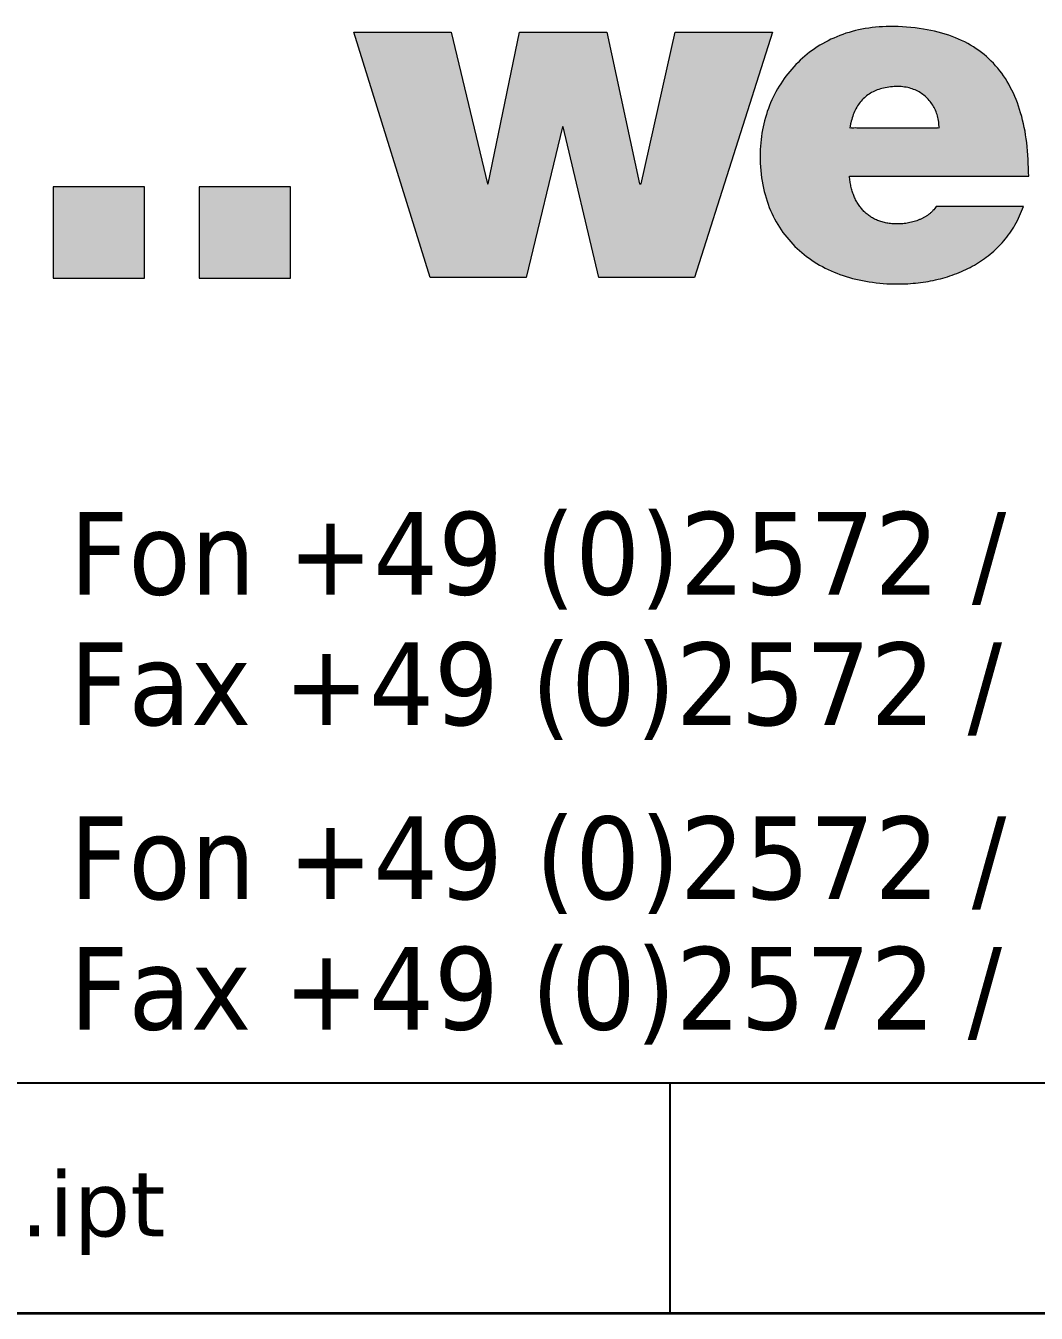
# Model space of a CAD drawing. Header units: millimetres. Extents: x 102 to 3000, y 150 to 4305.
# Drawn here: x 2456.8 to 2805.5, y 150 to 594 of the extents above; entities that cross this region are included whole.
import ezdxf
from ezdxf.enums import TextEntityAlignment as Align

# ---------------------------------------------------------------- set-up
doc = ezdxf.new("R2010")
doc.units = ezdxf.units.MM
doc.header["$LTSCALE"] = 15
for name, color, linetype, lineweight in [('AM_BOR', 7, 'Continuous', 25), ('Ebene 1', 7, 'Continuous', 25), ('Rahmen (ISO)', 7, 'Continuous', 35), ('Schraffur (ISO)', 7, 'Continuous', 13), ('Titel (ISO)', 7, 'Continuous', 50)]:
    doc.layers.add(name, color=color, linetype=linetype, lineweight=lineweight)
doc.styles.add('Notiztext (DIN)', font='verdana.ttf')
doc.styles.get("Standard").update_dxf_attribs({"font": 'verdana.ttf'})
doc.styles.add('Textstil49', font='verdana.ttf')
doc.styles.add('Textstil64', font='verdana.ttf', dxfattribs={"width": 0.800000011920929})

# ---------------------------------------------------------------- blocks, each defined once
blk = doc.blocks.new('Ränder Wedi_hoch')
at = {"layer": 'Rahmen (ISO)'}
blk.add_line((15.99999999999999, 10), (200, 10), dxfattribs=at)
blk = doc.blocks.new('Schriftfelder wedi_zeichnung')
at = {"layer": 'Schraffur (ISO)'}
for points in [[(-33.50274479757036, 29.69468829297955), (-31.74361691790519, 24.05916160661071), (-29.5392199646619, 24.05916160661071), (-28.7035945811481, 27.52371468599586), (-28.68281452317397, 27.52371468599586), (-27.86738501929769, 24.05916160661071), (-25.66494923618449, 24.05916160661071), (-23.8721893751395, 29.69468829297955), (-26.10909168011341, 29.69468829297955), (-26.88984602700877, 26.21014796907715), (-26.93365940225542, 26.21014796907715), (-27.6831602081415, 29.69468829297955), (-29.69160705647217, 29.69468829297955), (-30.4069751566899, 26.21014796907715), (-30.42800557680829, 26.21014796907715), (-31.26396477651444, 29.69468829297955)], [(-38.31645774538413, 26.14188255774045), (-38.31645774538413, 24.04013408364646), (-40.41762204114146, 24.04013408364646), (-40.41762204114146, 26.14188255774045)], [(-34.95739058278329, 26.14188255774045), (-34.95739058278329, 24.04013408364646), (-37.05684407055485, 24.04013408364646), (-37.05684407055485, 26.14188255774045)]]:
    blk.add_hatch(color=256, dxfattribs=at).paths.add_polyline_path(points)
h = blk.add_hatch(color=256, dxfattribs=at)
edge = h.paths.add_edge_path(flags=0)
edge.add_spline(control_points=[(-20.98426204102427, 28.44692509297898), (-20.93361218436439, 28.44697267891247), (-20.83437356553006, 28.4399670402034), (-20.69147196115813, 28.40830568019847), (-20.55957938747355, 28.357259267905), (-20.43987860252542, 28.28852857409856), (-20.33350778046306, 28.20379130406856), (-20.24149284451848, 28.10461396334215), (-20.165242516501, 27.9929589862789), (-20.10469144727429, 27.86920547102785), (-20.06540926389366, 27.73969267096201), (-20.03723755124275, 27.61404572184817), (-20.04818145049978, 27.5512125449907), (-20.03186208428337, 27.50030123987639), (-20.05383970190705, 27.50242484746857), (-20.08154656491182, 27.50084277673201), (-20.13424444331713, 27.50182877220471), (-20.20583445547428, 27.50139818222233), (-20.33532407217152, 27.50160856485655), (-20.52850526263763, 27.50147586574416), (-20.78674112841439, 27.50153019716234), (-21.06521788377133, 27.50150456413614), (-21.34366291319354, 27.50154538720088), (-21.60198283535968, 27.50142364629495), (-21.7949538301845, 27.50173124250503), (-21.9247773395325, 27.50124222256632), (-21.99568389504228, 27.50224326438724), (-22.04994681275793, 27.49995098309018), (-22.0751425037338, 27.50362904663454), (-22.09317685228464, 27.50011653062447), (-22.087747362719, 27.51530818746281), (-22.08593480990024, 27.54746910622114), (-22.06336486856876, 27.63998484905165), (-22.03018547943737, 27.76419467948544), (-21.97088271498384, 27.90576308686521), (-21.89801107836588, 28.03107806961087), (-21.8101504393044, 28.14111948083054), (-21.70763393630189, 28.23500648522836), (-21.59050083238366, 28.31234242094235), (-21.45897585802943, 28.37272527528301), (-21.31323256798562, 28.41589303082446), (-21.15340026880952, 28.44169875822988), (-21.04198039227287, 28.44687086613995), (-20.98426204102427, 28.44692509297898)], knot_values=[-1, -1, -1, -1, -0.9705218944612918, -0.9423438801169554, -0.9151161686914892, -0.88853065318015, -0.8623203497947967, -0.8362542298953431, -0.8101282180943696, -0.7837536749330462, -0.7569448444481772, -0.7295066669051707, -0.7154766708063861, -0.7107476031469528, -0.7096778996574136, -0.7039090194965782, -0.6937109517241045, -0.6795758282968392, -0.6619957811716377, -0.618469443654805, -0.5670689948283961, -0.511731490347199, -0.4563939858660003, -0.4049935370395914, -0.3614671995227604, -0.3438871523975574, -0.3297520289702954, -0.3195539611978216, -0.3137850810369847, -0.312715377547447, -0.3113240362358082, -0.3071444705016638, -0.2907787806729665, -0.2596290225892351, -0.2302953537211087, -0.2023696372301308, -0.1753595356845277, -0.1487009655504784, -0.121786579980365, -0.09400495091017191, -0.06477885995127286, -0.03359195389341296, 0, 0, 0, 0], degree=3, periodic=0)
edge = h.paths.add_edge_path()
edge.add_spline(control_points=[(-21.0048751909022, 25.28777210257504), (-20.98301148131799, 25.28806971783291), (-20.93911252512277, 25.28866728336121), (-20.8732177260654, 25.29345516192834), (-20.80729502916916, 25.30109857381695), (-20.74168850289835, 25.31189586750071), (-20.67674201370356, 25.32578359941552), (-20.6127993630054, 25.34279608124771), (-20.55020418631377, 25.36294191470753), (-20.48930006144009, 25.38623730243051), (-20.43043028514344, 25.41269723460934), (-20.37393915192133, 25.44233877477338), (-20.32016824912246, 25.47517808539363), (-20.26947171792559, 25.51124023392369), (-20.22216294511667, 25.55052443139468), (-20.17871366640439, 25.59313100628952), (-20.13902540672633, 25.63879195282162), (-20.1164344789188, 25.67198847858321), (-20.10515709845615, 25.68856016852181)], knot_values=[0, 0, 0, 0, 0.006558542247842525, 0.01316854112673065, 0.01980974573262646, 0.02646232623063556, 0.03310723313331551, 0.0397265761972186, 0.04630403774802663, 0.05282533485387453, 0.05927874400898774, 0.06565570005940774, 0.0719514768086067, 0.07816594844024322, 0.08430441661726898, 0.09037846611773115, 0.096406781948921, 0.1024158266017607, 0.1024158266017607, 0.1024158266017607, 0.1024158266017607], degree=3, periodic=0)
edge.add_spline(control_points=[(-20.10515709845615, 25.68856016852181), (-20.10323654663645, 25.68856016852181), (-20.09571779057637, 25.68856016852185), (-20.07916835468324, 25.68856016852177), (-20.05232149201219, 25.68856016852187), (-20.01591273304733, 25.68856016852181), (-19.97067760827281, 25.68856016852188), (-19.91735164817275, 25.6885601685218), (-19.8566703832313, 25.68856016852181), (-19.76317628613634, 25.68856016852184), (-19.63343688129521, 25.68856016852183), (-19.40329756536914, 25.68856016852181), (-19.10091281077881, 25.68856016852184), (-18.79852805618846, 25.6885601685218), (-18.5683887402624, 25.68856016852182), (-18.43864933542127, 25.68856016852186), (-18.34515523832631, 25.68856016852179), (-18.28447397338488, 25.68856016852185), (-18.23114801328482, 25.68856016852181), (-18.18591288851029, 25.68856016852186), (-18.14950412954542, 25.68856016852182), (-18.12265726687437, 25.68856016852181), (-18.10610783098124, 25.68856016852185), (-18.09858907492116, 25.68856016852182), (-18.09666852310146, 25.68856016852181)], knot_values=[0, 0, 0, 0, 0.0005761655459100012, 0.002255626818024492, 0.0049648307679373, 0.008630224347226267, 0.01317825450748344, 0.01853536820029289, 0.0246280123772431, 0.03138263398991792, 0.04658359732878403, 0.06354983382958124, 0.1004244287677356, 0.1372990237058869, 0.1542652602066861, 0.1694662235455524, 0.1762208451582243, 0.1823134893351737, 0.1876706030279844, 0.1922186331882407, 0.1958840267675332, 0.1985932307174429, 0.2002726919895597, 0.2008488575354692, 0.2008488575354692, 0.2008488575354692, 0.2008488575354692], degree=3, periodic=0)
edge.add_spline(control_points=[(-18.09666852310146, 25.68856016852181), (-18.15657729865794, 25.54387076245099), (-18.27376587493603, 25.26084135077525), (-18.54048143810193, 24.89151627492348), (-18.8577997123617, 24.58146105102676), (-19.223634623152, 24.33175438907839), (-19.62803331400966, 24.14017704032936), (-20.06365333417671, 24.00528927262087), (-20.52289057371304, 23.92545894437989), (-21.05493586655424, 23.89681890502814), (-21.6387094307651, 23.93890060316081), (-22.24542184783147, 24.08353020459206), (-22.79072239848741, 24.32411736645016), (-23.26320117839336, 24.65884594178472), (-23.65035965908089, 25.08564778392937), (-23.93944383372468, 25.60098404683032), (-24.11771022533086, 26.19998329380629), (-24.17350250926658, 26.82891874902387), (-24.1197911598241, 27.44635863332064), (-23.95865744065141, 28.01016075671797), (-23.6988015753014, 28.52113105895837), (-23.34656155275904, 28.96704843755573), (-22.90909115006177, 29.33551494944453), (-22.3935493489464, 29.61316480750124), (-21.80755023638351, 29.7892723309044), (-21.13089921376205, 29.84468277778018), (-20.42695935262342, 29.79318014619317), (-19.74705616266543, 29.6271124818424), (-19.17679961003451, 29.34180066875214), (-18.71862883566265, 28.94180257396464), (-18.3736869976893, 28.43495707454164), (-18.13866399818305, 27.8313524143561), (-17.99994632100099, 27.13685337910349), (-17.98546046570202, 26.64384476488998), (-17.97782995862292, 26.38414965934249)], knot_values=[0, 0, 0, 0, 0.04684472113940341, 0.09163375691589071, 0.1355175504487678, 0.179389746463954, 0.2238614732947799, 0.2692816144513674, 0.3157834221992393, 0.3633384711874938, 0.4288298587409163, 0.4906578424344814, 0.5495484010497991, 0.6065515251543807, 0.6631016234238203, 0.7210033456818443, 0.78231959747295, 0.8491983871789641, 0.9092671403795125, 0.9672890360401948, 1.024005275529244, 1.080171409870223, 1.136633689615769, 1.194395875782826, 1.254659365132508, 1.318824684140463, 1.396986928899785, 1.465551278643296, 1.527499262223408, 1.586410795693185, 1.646021827477852, 1.709592266504455, 1.779522567168761, 1.857360138237056, 1.857360138237056, 1.857360138237056, 1.857360138237056], degree=3, periodic=0)
edge.add_spline(control_points=[(-17.97782995862292, 26.38414965934249), (-17.98177224893732, 26.38414965934248), (-17.9972058961256, 26.38414965934247), (-18.03117669564328, 26.38414965934248), (-18.0862848815275, 26.38414965934247), (-18.1610206404664, 26.38414965934246), (-18.25387415914804, 26.38414965934247), (-18.36333562426056, 26.3841496593425), (-18.48789522249204, 26.38414965934246), (-18.67980927013758, 26.38414965934252), (-18.9461235626527, 26.38414965934249), (-19.41852737224173, 26.38414965934246), (-20.03922840046596, 26.38414965934246), (-20.65992942869019, 26.38414965934252), (-21.13233323827922, 26.38414965934246), (-21.39864753079435, 26.38414965934244), (-21.59056157843989, 26.38414965934252), (-21.71512117667136, 26.38414965934246), (-21.82458264178389, 26.38414965934247), (-21.91743616046555, 26.38414965934249), (-21.99217191940443, 26.38414965934246), (-22.04728010528867, 26.38414965934249), (-22.08125090480633, 26.38414965934246), (-22.0966845519946, 26.38414965934248), (-22.10062684230899, 26.38414965934249)], knot_values=[0, 0, 0, 0, 0.001182687094320567, 0.004630094156483633, 0.01019123985530523, 0.01771514285958853, 0.02705082183815177, 0.03804729545979812, 0.05055358239334362, 0.06441870130759408, 0.09562150975346073, 0.1304478701478788, 0.2061398441843043, 0.2818318182207291, 0.316658178615149, 0.3478609870610143, 0.3617261059752652, 0.3742323929088116, 0.3852288665304588, 0.3945645455090212, 0.4020884485133094, 0.4076495942121261, 0.4110970012742909, 0.4122796883686075, 0.4122796883686075, 0.4122796883686075, 0.4122796883686075], degree=3, periodic=0)
edge.add_spline(control_points=[(-22.10062684230899, 26.38414965934249), (-22.09664542894149, 26.34476627711435), (-22.08880279488806, 26.26718843575722), (-22.0674374383616, 26.15385859040576), (-22.0391762905198, 26.0455810853788), (-22.00338687473536, 25.94280127433028), (-21.96024097601914, 25.84590254127737), (-21.9097016699529, 25.75528989632549), (-21.8517854364276, 25.67137038630265), (-21.78649809023827, 25.59455925051705), (-21.71385568667891, 25.52527708682328), (-21.63388307269774, 25.46394856788261), (-21.54661618082248, 25.41099181628844), (-21.45210002367484, 25.36683502471254), (-21.3503841779454, 25.33182925847331), (-21.24151856329399, 25.30657669577072), (-21.12554475341539, 25.2906288193403), (-21.04578555392765, 25.28874060960774), (-21.0048751909022, 25.28777210257504)], knot_values=[0, 0, 0, 0, 0.01187078998879684, 0.02338321927761816, 0.03455617667857097, 0.04541550309828865, 0.05599510161906246, 0.06633797871141225, 0.07649707954474101, 0.08653574267661601, 0.09652758942383191, 0.1065557049939391, 0.1167110744027679, 0.1270903892568062, 0.1377934904498164, 0.1489207937002742, 0.1605710240753049, 0.1728394778405832, 0.1728394778405832, 0.1728394778405832, 0.1728394778405832], degree=3, periodic=0)
at = {"layer": 'AM_BOR', "color": 7}
for p, q in [((-188.8354355670839, 5.545508743417958), (-4.835435851690271, 5.54550874341798)), ((-26.23543585169027, 5.545508743417978), (-26.23543585169027, 0.2455087434179781)), ((-188.8354355670839, 0.2455087434179587), (-4.835435851690271, 0.245508743417977))]:
    blk.add_line(p, q, dxfattribs=at)
at = {"layer": 'Ebene 1', "lineweight": 5}
for p, q in [((-31.74361691790519, 24.05916160661071), (-33.50274479757036, 29.69468829297955)), ((-33.50274479757036, 29.69468829297955), (-31.26396477651444, 29.69468829297955)), ((-31.26396477651444, 29.69468829297955), (-30.42800557680829, 26.21014796907715)), ((-30.4069751566899, 26.21014796907715), (-29.69160705647217, 29.69468829297955)), ((-29.69160705647217, 29.69468829297955), (-27.6831602081415, 29.69468829297955)), ((-27.6831602081415, 29.69468829297955), (-26.93365940225542, 26.21014796907715)), ((-26.88984602700877, 26.21014796907715), (-26.10909168011341, 29.69468829297955)), ((-26.10909168011341, 29.69468829297955), (-23.8721893751395, 29.69468829297955)), ((-23.8721893751395, 29.69468829297955), (-25.66494923618449, 24.05916160661071)), ((-28.7035945811481, 27.52371468599586), (-29.5392199646619, 24.05916160661071)), ((-28.68281452317397, 27.52371468599586), (-28.7035945811481, 27.52371468599586)), ((-27.86738501929769, 24.05916160661071), (-28.68281452317397, 27.52371468599586)), ((-40.41762204114146, 26.14188255774045), (-40.41762204114146, 24.04013408364646)), ((-38.31645774538413, 26.14188255774045), (-40.41762204114146, 26.14188255774045)), ((-38.31645774538413, 24.04013408364646), (-38.31645774538413, 26.14188255774045)), ((-37.05684407055485, 26.14188255774045), (-37.05684407055485, 24.04013408364646)), ((-34.95739058278329, 26.14188255774045), (-37.05684407055485, 26.14188255774045)), ((-34.95739058278329, 24.04013408364646), (-34.95739058278329, 26.14188255774045)), ((-30.42800557680829, 26.21014796907715), (-30.4069751566899, 26.21014796907715)), ((-26.93365940225542, 26.21014796907715), (-26.88984602700877, 26.21014796907715)), ((-40.41762204114146, 24.04013408364646), (-38.31645774538413, 24.04013408364646)), ((-37.05684407055485, 24.04013408364646), (-34.95739058278329, 24.04013408364646)), ((-29.5392199646619, 24.05916160661071), (-31.74361691790519, 24.05916160661071)), ((-25.66494923618449, 24.05916160661071), (-27.86738501929769, 24.05916160661071))]:
    blk.add_line(p, q, dxfattribs=at)
for points in [[(-17.97782995862292, 26.38414965934249), (-18.0236144467671, 27.16117766889335), (-18.16337569088397, 27.84637215934326), (-18.40072536050005, 28.43610532454312), (-18.73927512514173, 28.92674935834392), (-19.18263665433551, 29.31467645459658), (-19.73442161760788, 29.59625880715209), (-20.3982416844853, 29.76786860986134), (-21.17770852449426, 29.82587805657533), (-21.81649302892976, 29.76527134710886), (-22.39353881537541, 29.59152735381629), (-22.90162352275534, 29.3167602793579), (-23.33352478999381, 28.95308432639396), (-23.68202025601497, 28.51261369758473), (-23.93988755974299, 28.00746259559054), (-24.09990434010208, 27.4497452230716), (-24.1548482360164, 26.8515757826882), (-24.09297928407259, 26.18565575442692), (-23.914514921185, 25.59903940232774), (-23.63016888676939, 25.09465038900899), (-23.25065492024158, 24.67541237708897), (-22.78668676101734, 24.34424902918601), (-22.24897814851246, 24.10408400791835), (-21.64824282214273, 23.95784097590436), (-20.99519452132391, 23.90844359576229), (-20.52039135352025, 23.93509355394502), (-20.06241428217015, 24.01570877893128), (-19.62891989019334, 24.15128729637816), (-19.22756476050965, 24.34282713194285), (-18.86600547603884, 24.59132631128243), (-18.55189861970071, 24.89778286005402), (-18.29290077441498, 25.26319480391478), (-18.09666852310146, 25.68856016852181)], [(-21.0048751909022, 25.28777210257504), (-21.12744638845295, 25.29304441801057), (-21.24290585859033, 25.30859747348933), (-21.3512322080646, 25.33403543276954), (-21.4524040436262, 25.36896245960949), (-21.54639997202548, 25.41298271776735), (-21.63319860001278, 25.46570037100134), (-21.71277853433851, 25.52671958306979), (-21.785118381753, 25.59564451773086), (-21.85019674900663, 25.67207933874281), (-21.90799224284978, 25.75562820986385), (-21.9584834700328, 25.84589529485223), (-22.00164903730609, 25.94248475746617), (-22.03746755141997, 26.04500076146395), (-22.0659176191248, 26.15304747060375), (-22.08697784717105, 26.26622904864387), (-22.10062684230899, 26.38414965934249)], [(-22.10062684230899, 26.38414965934249), (-22.08879997136583, 26.38414965934247), (-22.05432590074418, 26.38414965934248), (-21.99871444375601, 26.38414965934247), (-21.92347541371313, 26.38414965934248), (-21.8301186239275, 26.38414965934247), (-21.72015388771104, 26.38414965934248), (-21.59509101837557, 26.38414965934249), (-21.45643982923306, 26.38414965934247), (-21.14441174477441, 26.38414965934247), (-20.79614814083021, 26.38414965934249), (-20.03922840046596, 26.38414965934247), (-19.28230866010171, 26.38414965934247), (-18.93404505615753, 26.38414965934249), (-18.62201697169886, 26.38414965934249), (-18.48336578255635, 26.38414965934248), (-18.3583029132209, 26.38414965934249), (-18.24833817700443, 26.38414965934248), (-18.1549813872188, 26.38414965934246), (-18.07974235717597, 26.38414965934247), (-18.02413090018775, 26.38414965934248), (-17.98965682956612, 26.38414965934248), (-17.97782995862292, 26.38414965934249)], [(-20.10515709845615, 25.68856016852181), (-20.13993296670651, 25.63955505907987), (-20.17918589199279, 25.59380282380631), (-20.22256954816517, 25.55129087124562), (-20.2697376090739, 25.51200660994232), (-20.32034374856922, 25.47593744844081), (-20.37404164050137, 25.4430707952857), (-20.43048495872063, 25.41339405902144), (-20.48932737707721, 25.38689464819254), (-20.55022256942134, 25.36355997134357), (-20.61282420960328, 25.3433774370189), (-20.67678597147324, 25.32633445376316), (-20.74176152888149, 25.31241843012078), (-20.80740455567827, 25.30161677463624), (-20.87336872571381, 25.29391689585415), (-20.93930771283838, 25.28930620231889), (-21.0048751909022, 25.28777210257504)], [(-18.09666852310146, 25.68856016852181), (-18.10243017856055, 25.68856016852182), (-18.11922479128172, 25.68856016852182), (-18.14631683078082, 25.68856016852182), (-18.18297076657374, 25.68856016852185), (-18.22845106817631, 25.68856016852182), (-18.28202220510441, 25.68856016852183), (-18.34294864687391, 25.68856016852181), (-18.41049486300063, 25.68856016852183), (-18.56250449638929, 25.68856016852183), (-18.73216686139728, 25.68856016852181), (-19.10091281077879, 25.68856016852182), (-19.46965876016034, 25.68856016852182), (-19.63932112516831, 25.68856016852183), (-19.79133075855697, 25.68856016852183), (-19.85887697468372, 25.68856016852182), (-19.91980341645322, 25.68856016852182), (-19.97337455338132, 25.68856016852185), (-20.01885485498389, 25.68856016852183), (-20.05550879077678, 25.68856016852183), (-20.0826008302759, 25.6885601685218), (-20.09939544299705, 25.68856016852182), (-20.10515709845615, 25.68856016852181)]]:
    blk.add_spline(points, degree=3, dxfattribs=at)
blk.add_open_spline([(-20.98426204102424, 28.44692509297897), (-20.93361218436439, 28.44697267891247), (-20.83437356553006, 28.4399670402034), (-20.69147196115813, 28.40830568019847), (-20.55957938747355, 28.357259267905), (-20.43987860252542, 28.28852857409856), (-20.33350778046306, 28.20379130406856), (-20.24149284451848, 28.10461396334215), (-20.165242516501, 27.9929589862789), (-20.10469144727429, 27.86920547102785), (-20.06540926389366, 27.73969267096201), (-20.03723755124275, 27.61404572184817), (-20.04818145049978, 27.5512125449907), (-20.03186208428337, 27.50030123987639), (-20.05383970190705, 27.50242484746857), (-20.08154656491182, 27.50084277673201), (-20.13424444331713, 27.50182877220471), (-20.20583445547428, 27.50139818222233), (-20.33532407217152, 27.50160856485655), (-20.52850526263763, 27.50147586574416), (-20.78674112841439, 27.50153019716234), (-21.06521788377133, 27.50150456413614), (-21.34366291319354, 27.50154538720088), (-21.60198283535968, 27.50142364629495), (-21.7949538301845, 27.50173124250503), (-21.9247773395325, 27.50124222256632), (-21.99568389504228, 27.50224326438724), (-22.04994681275793, 27.49995098309018), (-22.0751425037338, 27.50362904663454), (-22.09317685228464, 27.50011653062447), (-22.087747362719, 27.51530818746281), (-22.08593480990024, 27.54746910622114), (-22.06336486856876, 27.63998484905165), (-22.03018547943737, 27.76419467948544), (-21.97088271498384, 27.90576308686521), (-21.89801107836588, 28.03107806961087), (-21.8101504393044, 28.14111948083054), (-21.70763393630189, 28.23500648522836), (-21.59050083238366, 28.31234242094235), (-21.45897585802943, 28.37272527528301), (-21.31323256798562, 28.41589303082446), (-21.15340026880952, 28.44169875822988), (-21.04198039227287, 28.44687086613995), (-20.98426204102427, 28.44692509297898)], degree=3, knots=[0, 0, 0, 0, 0.02947810553870827, 0.05765611988304463, 0.08488383130851081, 0.11146934681985, 0.1376796502052033, 0.1637457701046569, 0.1898717819056304, 0.2162463250669538, 0.2430551555518228, 0.2704933330948293, 0.2845233291936139, 0.2892523968530471, 0.2903221003425864, 0.2960909805034217, 0.3062890482758955, 0.3204241717031609, 0.3380042188283622, 0.3815305563451949, 0.4329310051716039, 0.4882685096528009, 0.5436060141339997, 0.5950064629604086, 0.6385328004772396, 0.6561128476024426, 0.6702479710297046, 0.6804460388021784, 0.6862149189630153, 0.687284622452553, 0.6886759637641918, 0.6928555294983362, 0.7092212193270335, 0.7403709774107649, 0.7697046462788913, 0.7976303627698692, 0.8246404643154723, 0.8512990344495216, 0.878213420019635, 0.9059950490898281, 0.9352211400487271, 0.966408046106587, 1, 1, 1, 1], dxfattribs=at)
at = {"layer": 'AM_BOR', "color": 7, "style": 'Textstil49'}
for tag, p in [('KOM_001', (-173.1316074875946, 56.06558935890971)), ('ELE_001', (-65.99957234982935, 50.35319851016845))]:
    blk.add_attdef(tag, p, '', height=3.499999940395355, dxfattribs=at)
at = {"layer": 'AM_BOR', "color": 7}
for tag, p in [('KU_001', (-145.0923193800648, 51.14550874341798)), ('BV_001', (-145.0923193800648, 46.14550874341798))]:
    blk.add_attdef(tag, p, '', height=2.5, dxfattribs=at)
blk.add_attdef('BV2', text='', height=2.5, dxfattribs=at).set_placement((-144.7282352959334, 43.64550874341793), align=Align.TOP_LEFT)
at = {"layer": 'AM_BOR', "color": 7, "style": 'Textstil64', "width": 0.8}
for tag, p in [('ERSTELLUNGSDATUM_001', (-115.1472556346321, 30.39550873497786)), ('KONSTRUKTEUR_001', (-93.98674546601238, 30.41632807053269)), ('ERSTELLUNGSDATUM_001', (-115.1472556346321, 25.09550873497786)), ('KONSTRUKTEUR_001', (-93.98674546601238, 25.11632807053268))]:
    blk.add_attdef(tag, p, '', height=2.000000029802322, dxfattribs=at)
at = {"layer": 'AM_BOR', "color": 7, "style": 'Textstil64', "width": 0.7999999523162842}
for tag, p in [('KONTROLLDATUM', (-108.7354355670838, 20.39550874341796)), ('KONTROLLIERT_VON', (-92.73543585169028, 20.39550874341796))]:
    blk.add_attdef(tag, text='', height=2.000000029802322, dxfattribs=at).set_placement(p, align=Align.MIDDLE_CENTER)
at = {"layer": 'Titel (ISO)', "char_height": 1.899999976158142, "attachment_point": 4, "style": 'Notiztext (DIN)'}
for s, insert, width in [('\\fVerdana|b0|i0;\\W0.90;\\H1.9000;Fon +49 (0)2572 / 156 - 0', (-40.03543585169027, 17.54550874341798), 97.28764073888772), ('\\fVerdana|b0|i0;\\W0.90;\\H1.9000;Fax +49 (0)2572 / 156 - 133', (-40.03543585169027, 14.54550874341798), 97.28764073888772), ('\\fVerdana|b0|i0;\\W0.90;\\H1.9000;Fon +49 (0)2572 / 156 - 0 ', (-40.03543585169027, 10.54550874341798), 97.28764073888769), ('\\fVerdana|b0|i0;\\W0.90;\\H1.9000;Fax +49 (0)2572 / 156 - 239', (-40.03543585169027, 7.545508743417974), 97.28764073888769)]:
    blk.add_mtext(s, dxfattribs=dict(at, insert=insert, width=width))
at = {"layer": 'Titel (ISO)', "insert": (-82.70329403922159, 3.51511732750727), "char_height": 1.500000059604645, "attachment_point": 1, "style": 'Notiztext (DIN)'}
blk.add_mtext('\\fVerdana|b0|i0;\\H1.5000;filename: 073735531_Kundenzeichnung.ipt', dxfattribs=at)

msp = doc.modelspace()

# ---------------------------------------------------------------- block references
at = {"xscale": 15, "yscale": 15, "zscale": 15}
for name, p in [('Ränder Wedi_hoch', (0, 0)), ('Schriftfelder wedi_zeichnung', (3072.531537775354, 146.3173688487306))]:
    msp.add_blockref(name, p, dxfattribs=at)

doc.saveas('drawing.dxf')
